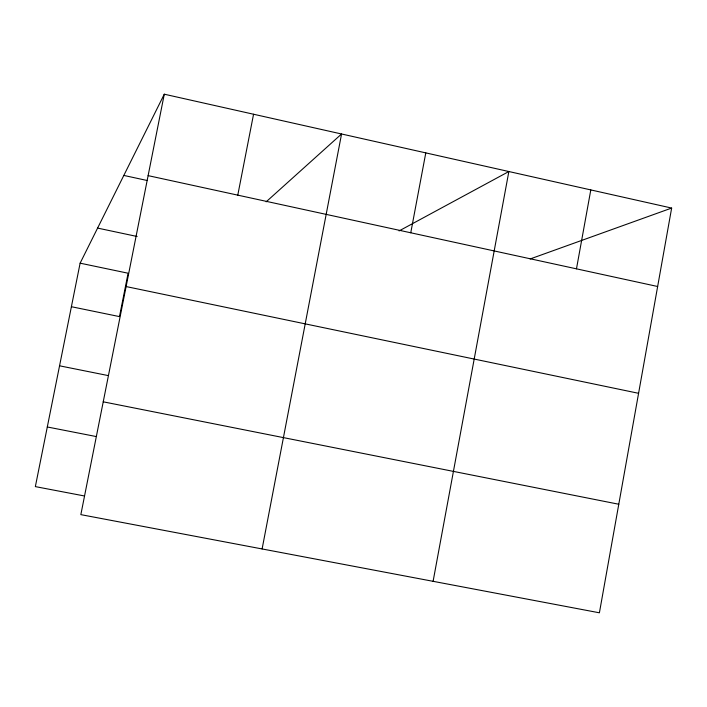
<?xml version="1.0" encoding="UTF-8"?>
<svg xmlns="http://www.w3.org/2000/svg" width="707" height="707" viewBox="0 0 707 707"><rect width="100%" height="100%" fill="white"/><g stroke="black" fill="none" stroke-linecap="round" stroke-linejoin="round"><path stroke-width="1.06" d="M671.65 208.061L599.403 612.801L80.845 514.634L164.28 94.199L671.65 208.061L530.135 258.965M576.47 268.837L590.805 189.918M433.099 581.322L508.863 171.527L399.075 230.924M410.758 232.78L425.791 152.88M262.111 548.95L341.561 133.985L266.15 201.831M237.782 195.15L253.557 114.234M164.28 94.199L80.121 263.172L35.35 486.61L83.903 495.872M47.298 426.975L95.701 436.449M103.231 401.815L618.784 504.241M59.556 365.811L107.791 375.497M71.398 306.714L119.483 316.603L128.1 273.22L80.121 263.172M126.102 286.556L638.58 393.304M97.593 228.087L137.123 236.492M123.822 175.433L147.356 180.541M148.117 175.636L657.651 286.503"/></g></svg>
